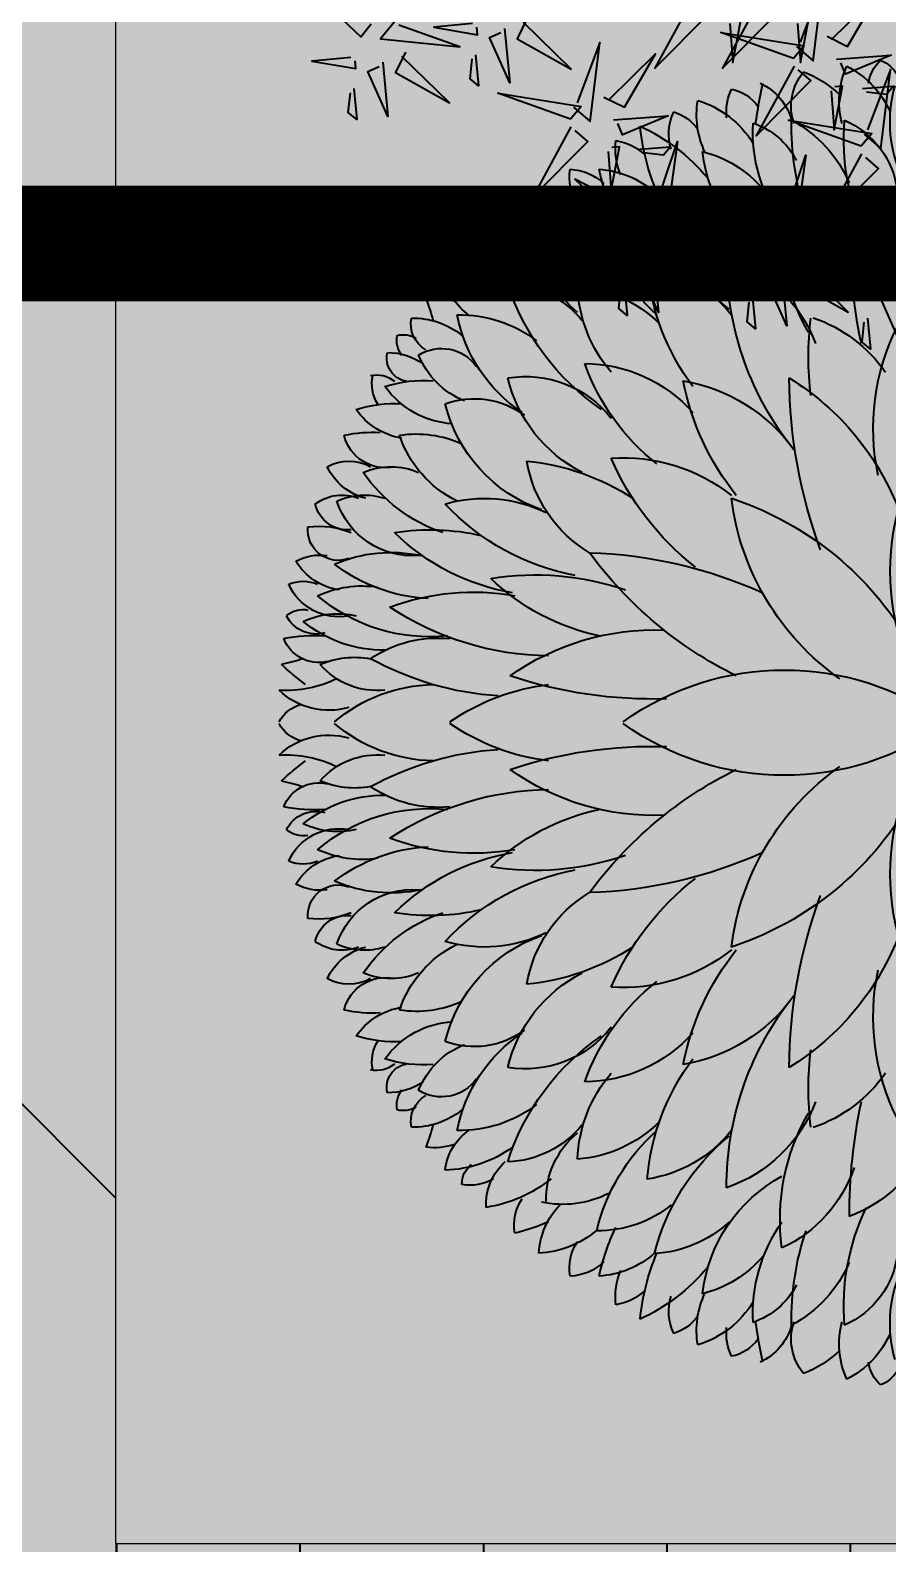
# Model space of a CAD drawing. Header units: millimetres. Extents: x -179928 to 528275, y -469666 to 511935.
# Drawn here: x 236353 to 236649, y 26643 to 27167 of the extents above; entities that cross this region are included whole.
import ezdxf

# ---------------------------------------------------------------- set-up
doc = ezdxf.new("R2010")
doc.units = ezdxf.units.MM
doc.linetypes.add('DASHED', pattern=[0.75, 0.5, -0.25])
for name, color, linetype in [('ad-Elevation 10', 8, 'Continuous'), ('ad-Plinth', 8, 'Continuous'), ('ad-Secondary Roof', 6, 'Continuous'), ('ad-Verandah', 33, 'Continuous')]:
    doc.layers.add(name, color=color, linetype=linetype)
doc.layers.add('ad-Landscape', color=94, linetype='Continuous', lineweight=35)
doc.layers.add('ad-Landscape 2', color=7, linetype='Continuous', lineweight=35, true_color=0x264c00)

# ---------------------------------------------------------------- blocks, each defined once
blk = doc.blocks.new('bamboo')
at = {"layer": 'ad-Landscape'}
for points in [[(346.4, -826.2), (312.4, -855.4), (293, -695.5), (339.1, -817.8)], [(284.5, -805.8), (243.4, -826.4), (180.3, -718.7), (276.1, -813.1)], [(419.5, -729.9), (495.9, -870.2), (385.6, -759), (411, -737.1)], [(556, -729.9), (632.4, -870.2), (522.1, -759), (547.5, -737.1)], [(344.4, -779.7), (338.4, -858.4), (321.4, -770), (337.1, -771.2)], [(480.9, -779.7), (474.9, -858.4), (457.9, -770), (473.7, -771.2)], [(352.4, -850.5), (499, -798.1), (330.6, -825.1), (352.4, -850.5)], [(265.2, -851.8), (154.9, -843.6), (247, -882.2), (256.7, -859.1)], [(209.8, -1003.5), (175.9, -1032.7), (156.4, -872.8), (202.6, -995)], [(351.2, -866.2), (427.7, -1006.6), (317.3, -895.4), (342.8, -873.5)], [(213.1, -911.3), (150.1, -906.6), (164.7, -923.5), (204.7, -918.6)], [(276.1, -916), (270.1, -994.8), (253.1, -906.4), (268.9, -907.6)], [(215.9, -1027.7), (362.5, -975.4), (194.1, -1002.3), (215.9, -1027.7)], [(715.7, -974.6), (605.5, -966.3), (697.6, -1004.9), (707.3, -981.8)], [(636.2, -1166.1), (586.8, -1018.5), (610.3, -1187.4), (636.2, -1166.1)], [(663.7, -1034), (600.7, -1029.3), (615.2, -1046.2), (655.2, -1041.3)], [(214.7, -1043.5), (291.1, -1183.9), (180.8, -1072.6), (206.2, -1050.8)], [(376.8, -1193.4), (327.4, -1045.8), (350.9, -1214.7), (376.8, -1193.4)], [(392.5, -1194.9), (534.4, -1121.4), (420.9, -1229.4), (399.6, -1203.5)], [(160.4, -1235.8), (302.3, -1162.3), (188.8, -1270.3), (167.5, -1244.4)], [(611.8, -1171.7), (640.3, -1206.2), (480.1, -1222.4), (603.2, -1178.8)], [(352.4, -1199), (380.9, -1233.5), (220.7, -1249.7), (343.8, -1206.1)], [(590.1, -1233.1), (609.9, -1274.7), (501, -1335.5), (597.2, -1241.7)], [(330.7, -1260.4), (350.5, -1301.9), (241.6, -1362.8), (337.8, -1269)], [(376.4, -1280.6), (365.9, -1390.7), (406.3, -1299.4), (383.5, -1289.3)], [(440.8, -1271), (519.4, -1278.6), (430.7, -1293.8), (432.2, -1278.1)], [(635.8, -1253.4), (625.3, -1363.4), (665.7, -1272.1), (642.9, -1262)], [(208.7, -1311.9), (287.3, -1319.5), (198.6, -1334.7), (200.1, -1319)], [(694.2, -1306.6), (688.2, -1369.5), (705.4, -1355.3), (701.3, -1315.3)], [(144.3, -1321.5), (133.8, -1431.6), (174.2, -1340.3), (151.4, -1330.2)], [(434.8, -1333.9), (428.8, -1396.8), (446, -1382.6), (441.9, -1342.5)], [(202.7, -1374.8), (196.7, -1437.7), (213.9, -1423.5), (209.8, -1383.4)]]:
    blk.add_lwpolyline(points, dxfattribs=at)
at = {"layer": 'ad-Landscape 2'}
for points in [[(1198, -772.2), (1339.9, -698.7), (1226.5, -806.7), (1205.1, -780.8)], [(890.5, -769.5), (910.3, -811.1), (801.3, -871.9), (897.6, -778.1)], [(936.1, -789.8), (925.6, -899.8), (966.1, -808.5), (943.2, -798.4)], [(1000.5, -780.1), (1079.1, -787.7), (990.4, -802.9), (991.9, -787.2)], [(1158, -776.3), (1186.4, -810.8), (1026.2, -827), (1149.3, -783.4)], [(796.9, -949), (763, -978.1), (743.5, -818.2), (789.6, -940.5)], [(735.1, -928.5), (693.9, -949.2), (630.8, -841.5), (726.6, -935.8)], [(994.5, -843), (988.5, -905.9), (1005.7, -891.7), (1001.6, -851.6)], [(1136.2, -837.6), (1156, -879.2), (1047.1, -940.1), (1143.3, -846.3)], [(1246.3, -848.3), (1324.9, -855.9), (1236.2, -871.1), (1237.7, -855.4)], [(1181.9, -857.9), (1171.4, -968), (1211.8, -876.7), (1189, -866.6)], [(1240.3, -911.2), (1234.3, -974.1), (1251.5, -959.9), (1247.4, -919.8)], [(803, -973.2), (949.5, -920.8), (781.1, -947.8), (803, -973.2)], [(801.8, -988.9), (878.2, -1129.3), (767.9, -1018.1), (793.3, -996.2)], [(726.7, -1038.7), (720.7, -1117.5), (703.7, -1029.1), (719.4, -1030.3)], [(651.9, -1167.6), (793.8, -1094.1), (680.3, -1202.1), (659, -1176.3)], [(700.2, -1243.7), (778.8, -1251.3), (690.1, -1266.6), (691.6, -1250.8)]]:
    blk.add_lwpolyline(points, dxfattribs=at)
blk = doc.blocks.new('A$C7DA81DBD')
at = {"layer": 'ad-Landscape'}
for centre, radius, start, end in [((-0.278, -1.6321), 1.6541, 7.07097, 54.85412), ((2.0051, 0.5207), 2.0521, 213.36445, 251.77879), ((0.5036, -2.3877), 1.7715, 23.40985, 52.04459), ((-2.2619, -2.2221), 3.2578, 0.48635, 20.14254), ((1.8408, -1.8007), 0.8356, 9.30481, 59.3197), ((1.8918, -0.7397), 1.7085, 200.47463, 238.37181), ((2.8127, -0.1703), 1.5025, 236.86683, 264.37468), ((2.2585, -2.2572), 0.9551, 13.74281, 70.74014), ((2.7888, -2.0624), 0.7268, 18.67082, 63.79699), ((3.6025, -1.7876), 0.3701, 25.36372, 76.0362), ((0.0127, -2.4992), 1.6882, 11.02849, 38.56329), ((2.0528, -0.5755), 1.111, 231.64981, 273.95156), ((1.8936, -2.412), 0.9205, 13.66836, 62.88227), ((3.5309, -1.1863), 0.4429, 246.56317, 293.43683), ((3.5663, -1.8937), 0.2709, 13.65461, 102.44901), ((3.799, -1.3868), 0.2788, 240.36234, 299.63766), ((0.9565, -2.7668), 1.425, 19.73306, 51.77211), ((1.856, -1.0904), 1.1017, 216.03906, 260.26816), ((-0.5421, -2.9513), 1.9362, 359.73155, 37.41149), ((3.3701, -1.1333), 0.7046, 245.60352, 278.75304), ((3.3942, -2.2431), 0.4369, 34.78481, 81.07296), ((3.6458, -0.9704), 0.8788, 267.00257, 282.07341), ((3.104, -2.4748), 0.5733, 35.76353, 86.37343), ((2.3006, -1.3581), 0.9275, 221.73929, 269.82837), ((2.6751, -1.5084), 0.6953, 218.28249, 279.3433), ((1.3292, -3.2587), 1.5303, 17.59049, 55.74559), ((3.0021, -1.5187), 0.5438, 233.77897, 289.79803), ((2.167, -2.7765), 0.9598, 10.85815, 56.55055), ((3.5079, -1.2176), 0.814, 266.76384, 287.52222), ((-1.1102, -2.3286), 1.9834, 352.86966, 7.13034), ((2.8672, -2.5356), 0.5252, 21.8257, 68.02813), ((3.4132, -2.1554), 0.2388, 346.75476, 32.31761), ((0.4415, -3.0214), 1.4626, 4.53972, 37.07204), ((3.3241, -1.386), 0.7926, 265.56631, 288.01228), ((3.4098, -2.3203), 0.1483, 346.0967, 81.70295), ((3.6227, -2.031), 0.1831, 231.14247, 282.0713), ((1.1439, -1.6998), 0.9279, 214.91657, 251.05051), ((1.4468, -2.8141), 0.8978, 2.30093, 40.50756), ((3.2095, -2.1093), 0.2729, 215.39886, 302.15517), ((3.5474, -1.9775), 0.3785, 233.8191, 270.95416), ((3.2185, -2.5369), 0.186, 348.23624, 60.99446), ((3.3252, -2.438), 0.1695, 350.71369, 36.27653), ((1.6974, -2.079), 0.9321, 201.01467, 251.00855), ((-0.2948, -3.161), 1.349, 352.2305, 30.01298), ((3.0882, -1.8014), 0.7945, 232.47186, 271.55185), ((3.387, -2.0873), 0.4877, 230.8294, 271.59888), ((3.4542, -2.3019), 0.1679, 239.89017, 283.18093), ((2.0257, -2.069), 0.8461, 218.49282, 261.42911), ((2.4021, -1.9593), 0.8207, 225.12287, 265.9267), ((1.0136, -3.5245), 1.2421, 13.52703, 48.39805), ((2.8129, -2.1522), 0.6446, 219.15642, 267.78171), ((2.8327, -2.8868), 0.3555, 6.20703, 55.71806), ((4.7109, -2.1806), 1.4962, 194.55365, 200.41362), ((0.4879, -3.7225), 1.408, 14.08678, 50.75178), ((1.9988, -3.0323), 0.5442, 358.24862, 50.68038), ((3.255, -2.3074), 0.3987, 250.94104, 277.72728), ((3.2048, -2.0899), 0.7587, 233.84333, 268.58495), ((2.5541, -3.0699), 0.3719, 357.60187, 47.96098), ((1.4049, -2.5545), 0.8684, 198.68778, 245.28391), ((0.5792, -3.7449), 0.9742, 6.46688, 61.65563), ((2.9291, -2.9329), 0.15, 357.47025, 53.80961), ((3.0549, -2.2322), 0.863, 231.02378, 261.38718), ((3.0253, -2.6704), 0.2744, 237.97543, 281.26619), ((2.2078, -2.5037), 0.7304, 230.8151, 271.05063), ((2.4357, -2.4238), 0.6427, 243.07607, 282.38547), ((2.1285, -3.3962), 0.4606, 2.36478, 45.58317), ((2.4584, -3.1948), 0.2887, 349.0778, 34.64065), ((0.2113, -3.764), 1.0157, 356.98112, 35.15022), ((1.8961, -2.6169), 0.7641, 227.38545, 266.81155), ((3.0457, -2.0047), 1.2814, 246.14352, 256.28476), ((-0.7845, -3.7974), 1.7654, 358.75477, 18.61147), ((0.9147, -3.7961), 1.3196, 11.93886, 26.21864), ((2.6219, -2.7574), 0.6207, 229.77589, 266.93335), ((2.1061, -3.4684), 0.2887, 349.0778, 34.64065), ((1.3701, -3.1096), 0.824, 203.21959, 241.77969), ((1.7238, -2.9221), 0.7346, 220.38662, 256.09196), ((2.4444, -2.7002), 1.2047, 219.61762, 245.52562), ((0.4659, -3.9514), 1.4875, 5.97252, 22.70743), ((2.2394, -2.9434), 0.5806, 228.33638, 266.67487), ((2.4029, -3.194), 0.3293, 226.24511, 267.68542), ((1.6924, -3.6508), 0.4098, 352.3277, 23.61076), ((1.383, -3.3555), 0.488, 207.43755, 251.18261), ((1.0337, -3.8696), 0.5516, 350.48559, 25.45287), ((1.4522, -3.7508), 0.3106, 333.81915, 18.78711), ((2.1581, -3.3546), 0.3559, 226.86291, 260.36915), ((1.7595, -3.3631), 0.6247, 211.25767, 253.08831), ((0.6413, -3.9243), 0.3417, 320.17932, 18.67463), ((1.3268, -3.7443), 0.3576, 194.37957, 245.67824), ((-5.8663, -2.673), 7.168, 348.75967, 350.83335), ((1.0529, -3.8878), 0.3429, 334.82228, 6.10535), ((1.8213, -3.5993), 0.3023, 216.32124, 252.6008), ((1.4147, -3.7701), 0.2686, 215.04222, 258.95985), ((1.1804, -3.4536), 0.743, 227.03228, 248.14061)]:
    blk.add_arc(centre, radius, start, end, dxfattribs=at)
at = {"layer": 'ad-Landscape 2'}
for centre, radius, start, end in [((0.4908, 4.0166), 0.2139, 111.17004, 149.58437), ((0.9056, 3.6412), 0.6057, 117.26946, 155.9728), ((0.2663, 4.0457), 0.2252, 6.24095, 49.15573), ((0.1425, 3.9552), 0.5349, 344.79318, 24.80951), ((1.1804, 3.4536), 0.743, 111.85939, 132.96772), ((0.6413, 3.9243), 0.3417, 341.32537, 39.82068), ((-0.4847, 3.8253), 0.8385, 337.72257, 15.86731), ((1.3268, 3.7443), 0.3576, 114.32176, 165.62043), ((-5.8663, 2.673), 7.168, 9.16665, 11.24033), ((1.4147, 3.7701), 0.2686, 101.04015, 144.95778), ((1.7595, 3.3631), 0.6247, 106.91169, 148.74233), ((1.0529, 3.8878), 0.3429, 353.89465, 25.17772), ((1.0337, 3.8696), 0.5516, 334.54713, 9.51441), ((1.8213, 3.5993), 0.3023, 107.3992, 143.67876), ((1.4522, 3.7508), 0.3106, 341.21289, 26.18085), ((0.8731, 3.3135), 0.5704, 113.73132, 173.32768), ((-0.8101, 3.7172), 1.4584, 334.44417, 4.66194), ((1.3701, 3.1096), 0.824, 118.22031, 156.78041), ((-0.7845, 3.7974), 1.7654, 341.38853, 1.24523), ((1.383, 3.3555), 0.488, 108.81739, 152.56245), ((0.2113, 3.764), 1.0157, 324.84978, 3.01888), ((2.4444, 2.7002), 1.2047, 114.47438, 140.38238), ((0.4659, 3.9514), 1.4875, 337.29257, 354.02748), ((2.1581, 3.3546), 0.3559, 99.63085, 133.13709), ((1.6924, 3.6508), 0.4098, 336.38924, 7.6723), ((0.5792, 3.7449), 0.9742, 298.34437, 353.53312), ((1.7238, 2.9221), 0.7346, 103.90804, 139.61338), ((2.2394, 2.9434), 0.5806, 93.32513, 131.66362), ((0.9147, 3.7961), 1.3196, 333.78136, 348.06114), ((2.4029, 3.194), 0.3293, 92.31458, 133.75489), ((2.1061, 3.4684), 0.2887, 325.35935, 10.9222), ((0.4879, 3.7225), 1.408, 309.24822, 345.91322), ((1.8961, 2.6169), 0.7641, 93.18845, 132.61455), ((2.6219, 2.7574), 0.6207, 93.06665, 130.22411), ((2.1285, 3.3962), 0.4606, 314.41683, 357.63522), ((1.4049, 2.5545), 0.8684, 114.71609, 161.31222), ((-0.2948, 3.161), 1.349, 329.98702, 7.7695), ((2.2078, 2.5037), 0.7304, 88.94937, 129.1849), ((1.0136, 3.5245), 1.2421, 311.60195, 346.47297), ((3.0457, 2.0047), 1.2814, 103.71524, 113.85648), ((2.4584, 3.1948), 0.2887, 325.35935, 10.9222), ((0.9142, 2.3228), 0.8735, 110.1808, 148.59513), ((-2.889, 3.1417), 3.5018, 347.99481, 0.01757), ((3.0549, 2.2322), 0.863, 98.61282, 128.97622), ((2.5541, 3.0699), 0.3719, 312.03902, 2.39813), ((2.4357, 2.4238), 0.6427, 77.61453, 116.92393), ((1.9988, 3.0323), 0.5442, 309.31962, 1.75138), ((1.6974, 2.079), 0.9321, 108.99145, 158.98533), ((-0.5421, 2.9513), 1.9362, 322.58851, 0.26845), ((2.0257, 2.069), 0.8461, 98.57089, 141.50718), ((0.4415, 3.0214), 1.4626, 322.92796, 355.46028), ((3.0253, 2.6704), 0.2744, 78.73381, 122.02457), ((2.9291, 2.9329), 0.15, 306.19039, 2.52975), ((1.3292, 3.2587), 1.5303, 304.25441, 342.40951), ((2.8129, 2.1522), 0.6446, 92.21829, 140.84358), ((3.2048, 2.0899), 0.7587, 91.41505, 126.15667), ((2.8327, 2.8868), 0.3555, 304.28194, 353.79297), ((2.4021, 1.9593), 0.8207, 94.0733, 134.87713), ((1.4468, 2.8141), 0.8978, 319.49244, 357.69907), ((3.255, 2.3074), 0.3987, 82.27272, 109.05896), ((4.7109, 2.1806), 1.4962, 159.58638, 165.44635), ((-0.9729, 1.8753), 1.4339, 347.8862, 26.84023), ((1.1439, 1.6998), 0.9279, 108.94949, 145.08343), ((-1.1102, 2.3286), 1.9834, 352.86966, 7.13034), ((3.0882, 1.8014), 0.7945, 88.44815, 127.52814), ((2.167, 2.7765), 0.9598, 303.44945, 349.14185), ((3.387, 2.0873), 0.4877, 88.40112, 129.1706), ((3.2185, 2.5369), 0.186, 299.00554, 11.76376), ((3.4542, 2.3019), 0.1679, 76.81907, 120.10983), ((3.3252, 2.438), 0.1695, 323.72347, 9.28631), ((3.2095, 2.1093), 0.2729, 57.84483, 144.60114), ((2.8672, 2.5356), 0.5252, 291.97187, 338.1743), ((3.5474, 1.9775), 0.3785, 89.04584, 126.1809), ((3.4098, 2.3203), 0.1483, 278.29705, 13.9033), ((2.3006, 1.3581), 0.9275, 90.17163, 138.26071), ((0.9565, 2.7668), 1.425, 308.22789, 340.26694), ((1.8918, 0.7397), 1.7085, 121.62819, 159.52537), ((-2.2619, 2.2221), 3.2578, 339.85746, 359.51365), ((1.856, 1.0904), 1.1017, 99.73184, 143.96094), ((0.0127, 2.4992), 1.6882, 321.43671, 348.97151), ((2.6751, 1.5084), 0.6953, 80.6567, 141.71751), ((1.8936, 2.412), 0.9205, 297.11773, 346.33164), ((3.104, 2.4748), 0.5733, 273.62657, 324.23647), ((3.3241, 1.386), 0.7926, 71.98772, 94.43369), ((3.6227, 2.031), 0.1831, 77.9287, 128.85753), ((3.4132, 2.1554), 0.2388, 327.68239, 13.24524), ((2.2585, 2.2572), 0.9551, 289.25986, 346.25719), ((3.0021, 1.5187), 0.5438, 70.20197, 126.22103), ((3.5079, 1.2176), 0.814, 72.47778, 93.23616), ((3.3942, 2.2431), 0.4369, 278.92704, 325.21519), ((-1.1235, 0.9635), 1.4762, 319.56784, 40.43216), ((3.3701, 1.1333), 0.7046, 81.24696, 114.39648), ((3.6458, 0.9704), 0.8788, 77.92659, 92.99743), ((2.7888, 2.0624), 0.7268, 296.20301, 341.32918), ((3.5663, 1.8937), 0.2709, 257.55099, 346.34539), ((2.0528, 0.5755), 1.111, 86.04844, 128.35019), ((0.5036, 2.3877), 1.7715, 307.95541, 336.59015), ((2.8127, 0.1703), 1.5025, 95.62532, 123.13317), ((1.8408, 1.8007), 0.8356, 300.6803, 350.69519), ((3.799, 1.3868), 0.2788, 60.36234, 119.63766), ((2.8723, 2.1694), 1.0147, 288.93763, 325.3584), ((3.5309, 1.1863), 0.4429, 66.56317, 113.43683), ((3.6025, 1.7876), 0.3701, 283.9638, 334.63628), ((3.6986, 1.0203), 0.4283, 65.59747, 107.58932), ((3.8429, 1.1634), 0.2852, 53.28378, 111.64538), ((2.0051, -0.5207), 2.0521, 108.22121, 146.63555), ((-0.278, 1.6321), 1.6541, 305.14588, 352.92903), ((2.0704, 2.4383), 1.5297, 280.87998, 316.84474), ((2.935, 0.5362), 0.8919, 73.64007, 116.08119), ((3.3934, 1.5704), 0.508, 265.63715, 341.63434), ((3.8061, 1.4393), 0.2126, 263.93136, 347.1466), ((2.5206, 2.2177), 1.411, 279.65865, 314.4053), ((3.2785, -0.1985), 1.4267, 80.74511, 103.04309), ((3.9905, 0.7068), 0.5437, 82.71659, 112.35425), ((3.867, 1.2266), 0.1934, 249.40402, 5.81334), ((2.3551, -1.8074), 2.8907, 91.74206, 114.32586), ((0.1824, 2.6175), 2.5892, 296.37959, 323.62907), ((3.5292, 0.1698), 0.9139, 66.6856, 101.98272), ((3.9828, 0.7528), 0.3143, 60.83495, 98.40667), ((3.2424, 1.8545), 1.0655, 272.74788, 307.4895), ((3.8058, 1.2269), 0.3858, 278.11277, 328.84912), ((2.6118, -0.8298), 1.7705, 80.78995, 108.93131), ((1.9143, 1.938), 1.4152, 281.89122, 313.87774), ((3.7147, 0.1925), 0.678, 65.29475, 98.44427), ((3.8641, 1.0224), 0.3477, 259.21259, 336.08162), ((4.09, 0.6654), 0.2348, 66.95459, 113.04541), ((3.0057, -0.698), 1.5293, 69.60798, 99.92697), ((3.2885, 1.64), 1.0932, 263.82806, 310.47833), ((2.5064, 2.2982), 1.8728, 270.64954, 303.44704), ((3.8679, 0.1672), 0.5263, 65.03704, 102.60876), ((4.0065, 0.7788), 0.2144, 255.31026, 332.80649), ((4.09, 0.5543), 0.1658, 49.71676, 100.64559), ((1.8532, -0.9988), 1.5896, 54.65742, 92.19306), ((3.5803, 1.2652), 0.8033, 269.21022, 309.38588), ((3.2335, -0.2213), 0.7603, 55.7746, 95.87942), ((3.9905, 0.6212), 0.2383, 256.99707, 338.77188), ((4.0211, -0.3309), 0.8867, 77.52959, 94.45848), ((2.7222, 2.1138), 1.9478, 273.73964, 298.81783), ((3.7607, -0.1513), 0.5674, 66.95643, 100.10595), ((4.487, 1.6291), 1.2847, 251.99953, 258.36281), ((1.0264, -1.4309), 1.7659, 54.46623, 125.53377), ((1.8634, 3.0329), 2.8823, 268.28266, 288.38947), ((3.6164, 0.6908), 0.4865, 264.42972, 318.86104), ((3.052, 1.6261), 1.72, 306.4839, 313.12995), ((2.3531, -1.1695), 1.4234, 55.68031, 82.95803), ((3.2407, -0.7659), 1.0093, 49.89452, 88.74382), ((3.9266, 0.5355), 0.4565, 253.76314, 313.91182), ((4.1975, 0.9392), 0.7339, 243.98295, 273.57108), ((4.0462, -0.1006), 0.224, 28.43363, 74.68909), ((-1.1235, -0.9635), 1.4762, 319.56784, 40.43216), ((1.0264, 1.4309), 1.7659, 234.46623, 305.53377), ((2.3531, 1.1695), 1.4234, 277.04197, 304.31969), ((3.2407, 0.7659), 1.0093, 271.25618, 310.10548), ((3.9266, -0.5355), 0.4565, 46.08818, 106.23686), ((4.0462, 0.1006), 0.224, 285.31091, 331.56637), ((1.8634, -3.0329), 2.8823, 71.61053, 91.71734), ((2.7222, -2.1138), 1.9478, 61.18217, 86.26036), ((3.6164, -0.6908), 0.4865, 41.13896, 95.57028), ((4.1975, -0.9392), 0.7339, 86.42892, 116.01705), ((3.052, -1.6261), 1.72, 46.87005, 53.5161), ((0.1824, -2.6175), 2.5892, 36.37093, 63.62041), ((1.8532, 0.9988), 1.5896, 267.80694, 305.34258), ((3.7607, 0.1513), 0.5674, 259.89405, 293.04357), ((3.9905, -0.6212), 0.2383, 21.22812, 103.00293), ((4.487, -1.6291), 1.2847, 101.63719, 108.00047), ((2.5064, -2.2982), 1.8728, 56.55296, 89.35046), ((3.2335, 0.2213), 0.7603, 264.12058, 304.2254), ((3.5803, -1.2652), 0.8033, 50.61412, 90.78978), ((1.9143, -1.938), 1.4152, 46.12226, 78.10878), ((3.2885, -1.64), 1.0932, 49.52167, 96.17194), ((4.0211, 0.3309), 0.8867, 265.54152, 282.47041), ((4.0065, -0.7788), 0.2144, 27.19351, 104.68974), ((3.8679, -0.1672), 0.5263, 257.39124, 294.96296), ((3.0057, 0.698), 1.5293, 260.07303, 290.39202), ((3.8641, -1.0224), 0.3477, 23.91838, 100.78741), ((4.09, -0.5543), 0.1658, 259.35441, 310.28324), ((2.3551, 1.8074), 2.8907, 245.67414, 268.25794), ((2.6118, 0.8298), 1.7705, 251.06869, 279.21005), ((2.5206, -2.2177), 1.411, 45.5947, 80.34135), ((3.2424, -1.8545), 1.0655, 52.5105, 87.25212), ((3.7147, -0.1925), 0.678, 261.55573, 294.70525), ((3.8058, -1.2269), 0.3858, 31.15088, 81.88723), ((2.0704, -2.4383), 1.5297, 43.15526, 79.12002), ((4.09, -0.6654), 0.2348, 246.95459, 293.04541), ((3.5292, -0.1698), 0.9139, 258.01728, 293.3144), ((3.867, -1.2266), 0.1934, 354.18666, 110.59598), ((3.9828, -0.7528), 0.3143, 261.59333, 299.16505), ((3.3934, -1.5704), 0.508, 18.36566, 94.36285), ((3.2785, 0.1985), 1.4267, 256.95691, 279.25489), ((2.8723, -2.1694), 1.0147, 34.6416, 71.06237), ((3.9905, -0.7068), 0.5437, 247.64575, 277.28341), ((3.8061, -1.4393), 0.2126, 12.8534, 96.06864), ((2.935, -0.5362), 0.8919, 243.91881, 286.35993), ((3.6986, -1.0203), 0.4283, 252.41068, 294.40253), ((3.8429, -1.1634), 0.2852, 248.35462, 306.71622), ((-0.9729, -1.8753), 1.4339, 333.15977, 12.1138), ((-2.889, -3.1417), 3.5018, 359.98243, 12.00519), ((0.9142, -2.3228), 0.8735, 211.40487, 249.8192), ((-0.8101, -3.7172), 1.4584, 355.33806, 25.55583), ((0.8731, -3.3135), 0.5704, 186.67232, 246.26868), ((-0.4847, -3.8253), 0.8385, 344.13269, 22.27743), ((0.1425, -3.9552), 0.5349, 335.19049, 15.20682), ((0.9056, -3.6412), 0.6057, 204.0272, 242.73054), ((0.4908, -4.0166), 0.2139, 210.41563, 248.82996), ((0.2663, -4.0457), 0.2252, 310.84427, 353.75905)]:
    blk.add_arc(centre, radius, start, end, dxfattribs=at)
blk = doc.blocks.new('zw$6CCD')
at = {"transparency": 33554559}
h = blk.add_hatch(color=43, dxfattribs=at)
h.dxf.hatch_style = 1
h.paths.add_polyline_path([(6190, -13620), (12120, -13620), (12120, -4745), (13640, -4745), (13640, -8875), (14550, -8875), (14550, -14830), (6190, -14830)])
h = blk.add_hatch(dxfattribs=at)
h.set_pattern_fill('GRASS', color=74, angle=180)
h.set_pattern_definition([(270, (14545, -5500), (17.96051, -17.96051), [4.7625, -31.15852]), (225, (14545, -5500), (17.96051, -17.96051), [4.7625, -20.6375]), (315, (14545, -5500), (17.96051, 17.96051), [4.7625, -20.6375])])
h.paths.add_polyline_path([(14550, -8875), (13640, -8875), (13640, -7725), (14550, -7725)])
h = blk.add_hatch(color=256, dxfattribs=at)
h.dxf.hatch_style = 1
h.set_gradient(color1=(153, 204, 0), color2=(63, 127, 0), tint=1, name='INVSPHERICAL')
h.paths.add_polyline_path([(14550, -8875), (13640, -8875), (13640, -7725), (14550, -7725)])
at = {"layer": 'ad-Landscape', "transparency": 33554687}
h = blk.add_hatch(dxfattribs=at)
h.set_pattern_fill('DOLMIT', color=44, scale=10, angle=90)
h.set_pattern_definition([(90, (6195, -14830), (-63.5, 2e-14), []), (135, (6195, -14830), (-127, -127), [89.8026, -179.605])])
h.paths.add_polyline_path([(6190, -13620), (12120, -13620), (12120, -4745), (13640, -4745), (13640, -8875), (14550, -8875), (14550, -14830), (6190, -14830)])
at = {"layer": 'ad-Elevation 10'}
blk.add_lwpolyline([(14550, -8875), (13640, -8875), (13640, -7725), (14550, -7725)], close=True, dxfattribs=at)
at = {"layer": 'ad-Verandah', "lineweight": 9}
blk.add_lwpolyline([(6190, -13620), (12120, -13620), (12120, -4745), (13640, -4745), (13640, -8875), (14550, -8875), (14550, -14830), (6190, -14830)], close=True, dxfattribs=at)
at = {"xscale": -54.36482949885722, "yscale": 54.36482949885722, "zscale": 54.36482949885722}
blk.add_blockref('A$C7DA81DBD', (13927.16, -8590.85), dxfattribs=at)
at = {"layer": 'ad-Landscape', "linetype": 'Continuous', "xscale": -0.171360081536486, "yscale": 0.171360081536486, "zscale": 0.171360081536486}
blk.add_blockref('bamboo', (13934.89, -8215.22), dxfattribs=at)
blk = doc.blocks.new('A$Ca594aa6c')
at = {"layer": 'ad-Secondary Roof', "linetype": 'DASHED', "ltscale": 2, "const_width": 40}
blk.add_lwpolyline([(12570, -8425), (10464.63, -11787.5), (12570, -15150), (14850, -15150), (14850, -8425)], close=True, dxfattribs=at)
blk = doc.blocks.new('1625W-Roof Plan')
blk.add_blockref('A$Ca594aa6c', (0, 13620))
blk = doc.blocks.new('1625_West Villa')
at = {"layer": 'ad-Verandah'}
blk.add_blockref('zw$6CCD', (0, 13620), dxfattribs=at)
blk.add_blockref('1625W-Roof Plan', (0, 0))
blk = doc.blocks.new("All Plot's Villa Plans")
at = {"ltscale": 5}
blk.add_blockref('1625_West Villa', (222742.28, 21898.27), dxfattribs=at)
blk = doc.blocks.new('zw$F00C')
at = {"layer": 'ad-Verandah', "lineweight": 9}
blk.add_lwpolyline([(6195, 0), (12120, 0), (12120, 8760), (13640, 8760), (13640, 4630), (14550, 4630), (14550, -1210), (6195, -1210)], close=True, dxfattribs=at)
blk = doc.blocks.new('zw$898C')
at = {"layer": 'ad-Plinth', "ltscale": 5}
blk.add_blockref('zw$F00C', (30903.46, -406860.51), dxfattribs=at)
blk = doc.blocks.new("Villa's Boundary")
at = {"ltscale": 5}
blk.add_blockref('zw$898C', (191838.82, 428758.78), dxfattribs=at)

msp = doc.modelspace()

# ---------------------------------------------------------------- block references
at = {"ltscale": 5}
msp.add_blockref("Villa's Boundary", (0, 0), dxfattribs=at)

# ---------------------------------------------------------------- next in the draw order: block references
msp.add_blockref("All Plot's Villa Plans", (0, 0), dxfattribs=at)

doc.saveas('drawing.dxf')
